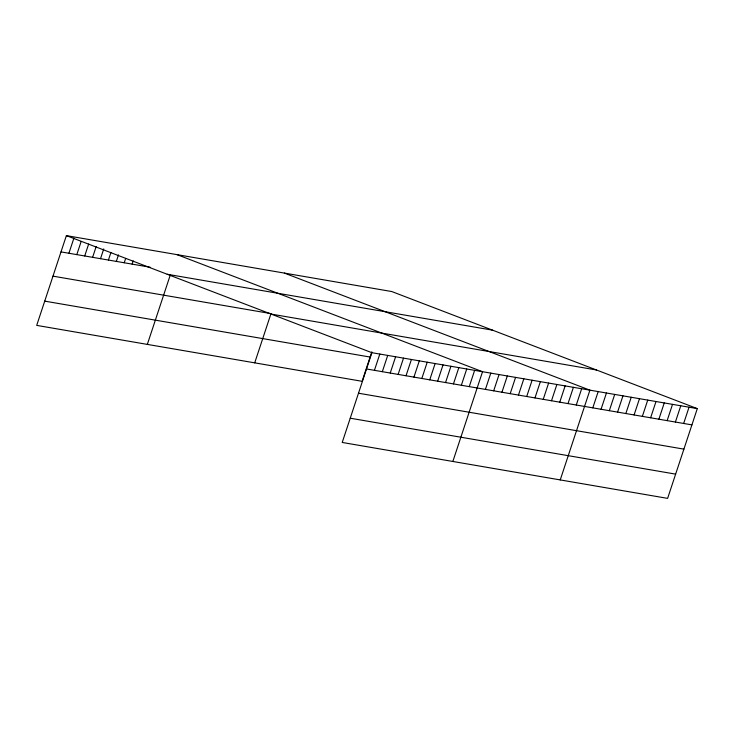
<?xml version="1.0" encoding="UTF-8"?>
<svg xmlns="http://www.w3.org/2000/svg" width="734" height="734" viewBox="0 0 734 734"><rect width="100%" height="100%" fill="white"/><g stroke="black" fill="none" stroke-linecap="round" stroke-linejoin="round"><path stroke-width="1.1" d="M697.3 408.618L371.899 352.696L342.218 442.455L667.619 498.377L697.3 408.618L391.782 291.545L66.381 235.623L36.7 325.382L362.101 381.304L371.835 351.843M68.904 253.258L73.932 238.073M76.804 254.615L81.116 241.596M84.713 255.973L88.658 244.037M92.612 257.331L96.2 246.486M100.512 258.689L103.742 248.927M108.421 260.047L110.926 252.45M116.321 261.405L118.477 254.9M124.22 262.763L125.661 258.423M132.129 264.121L133.203 260.864M147.332 344.393L170.297 274.956M254.716 362.844L271.002 313.611M374.423 370.331L379.808 354.054M382.322 371.688L387.708 355.412M390.231 373.046L395.608 356.77M398.131 374.404L403.517 358.128M406.03 375.762L411.416 359.486M413.939 377.12L419.316 360.844M421.839 378.478L427.216 362.201M429.739 379.836L435.124 363.559M437.638 381.194L443.024 364.917M445.547 382.552L450.924 366.275M453.447 383.91L458.833 367.633M461.347 385.267L466.732 368.991M469.255 386.625L474.632 370.349M452.85 461.466L482.541 371.707L177.022 254.634M485.413 389.405L490.798 373.129M493.679 390.827L499.056 374.551M501.937 392.24L507.313 375.973M510.194 393.663L515.58 377.386M518.452 395.085L523.837 378.808M526.718 396.498L532.095 380.23M534.976 397.92L540.362 381.643M543.233 399.342L548.619 383.065M551.5 400.755L556.877 384.488M559.758 402.177L565.134 385.901M568.015 403.599L573.401 387.323M576.273 405.021L581.658 388.745M560.235 479.917L589.916 390.167L284.397 273.094M592.797 407.856L598.182 391.58M601.054 409.278L606.44 393.002M609.321 410.691L614.697 394.424M617.578 412.113L622.955 395.837M625.836 413.536L631.222 397.259M634.093 414.949L639.479 398.681M642.36 416.371L647.737 400.094M650.618 417.793L656.003 401.516M658.875 419.215L664.261 402.938M667.142 420.628L672.518 404.361M675.399 422.05L680.776 405.774M683.657 423.472L689.043 407.196M61.005 251.9L150.186 267.222M167.205 274.259L492.606 330.172M52.986 276.149L269.965 313.436M271.085 314.069L596.476 369.982M44.719 301.133L370.119 357.054M366.523 368.973L691.914 424.885M358.504 393.222L683.895 449.135M350.237 418.206L675.638 474.127M66.381 235.623L371.899 352.696"/></g></svg>
